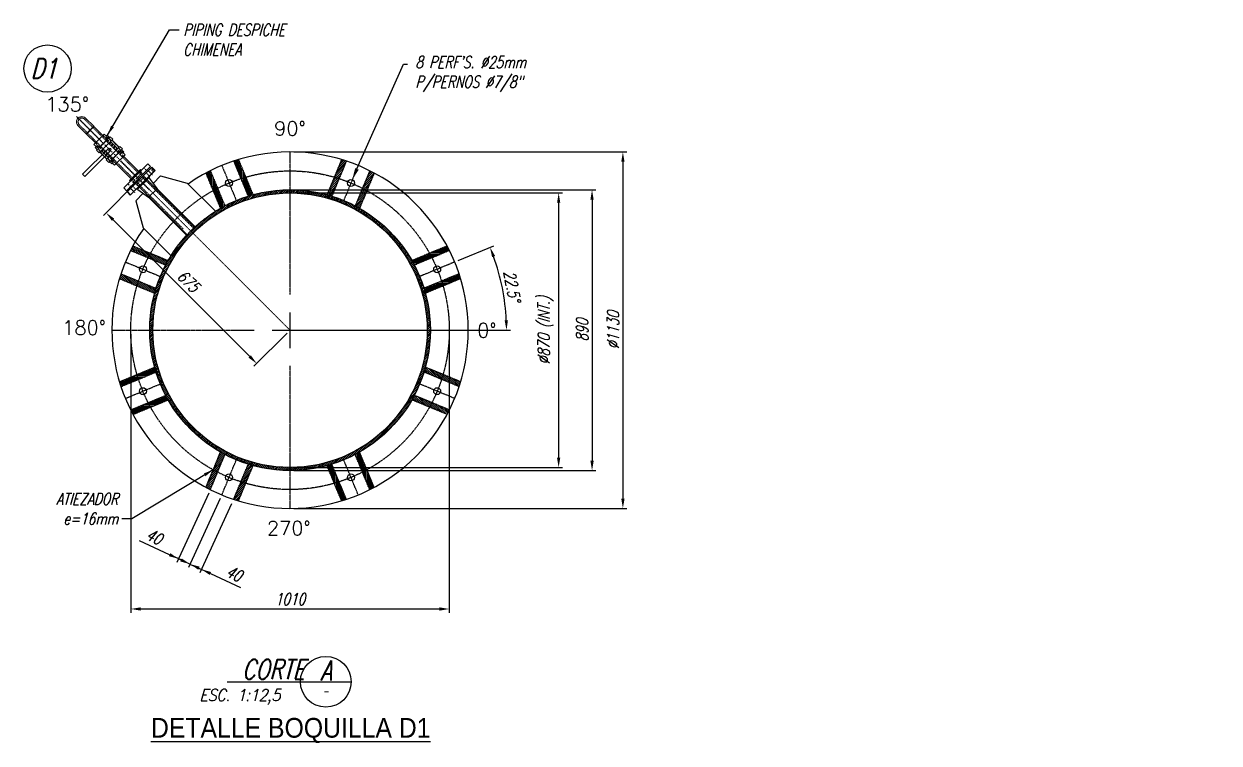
# Model space of a CAD drawing. Header units: inches. Extents: x -293597 to -232636, y -119329 to -80370.
# Drawn here: x -255480 to -251690, y -113653 to -111373 of the extents above; entities that cross this region are included whole.
import ezdxf
from ezdxf import colors
from ezdxf.entities.mleader import LeaderData, LeaderLine
from ezdxf.enums import TextEntityAlignment as Align
from ezdxf.math import Vec2, Vec3

# ---------------------------------------------------------------- set-up
doc = ezdxf.new("R2010")
doc.units = ezdxf.units.IN
doc.header["$MEASUREMENT"] = 0
doc.linetypes.add('CENTER', pattern=[2, 1.25, -0.25, 0.25, -0.25])
doc.linetypes.add('HIDDEN', pattern=[9.525, 6.35, -3.175])
for name, color, linetype in [('IA-ACHU', 1, 'Continuous'), ('IA-DIBUJO', 3, 'Continuous'), ('IA-DIM', 7, 'Continuous'), ('IA-EJES', 4, 'CENTER'), ('IA-SEGM', 1, 'HIDDEN'), ('IA-SIMBOLS', 2, 'Continuous'), ('IA-TEXT', 2, 'Continuous'), ('IA-TITLE', 6, 'Continuous'), ('IA-TRAZ', 8, 'Continuous')]:
    doc.layers.add(name, color=color, linetype=linetype)
doc.styles.add('ING-AMB', font='romans.shx', dxfattribs={"width": 0.75, "oblique": 15})
doc.styles.add('SALVADOR', font='ROMANS.SHX', dxfattribs={"width": 0.75, "oblique": 15})
doc.styles.get("Standard").update_dxf_attribs({"font": 'arial.ttf'})
doc.dimstyles.new('75', dxfattribs={"dimscale": 75, "dimtxt": 3, "dimasz": 2.5, "dimexe": 1, "dimexo": 1, "dimgap": 1, "dimtad": 1, "dimdec": 0, "dimzin": 0, "dimdsep": 46, "dimtxsty": 'ING-AMB', "dimcen": 0.1, "dimclrd": 7, "dimclre": 7, "dimclrt": 2, "dimadec": 0, "dimazin": 0, "dimtfac": 1, "dimtdec": 0, "dimtmove": 0, "dimatfit": 0, "dimfxl": 1, "dimtolj": 1, "dimtzin": 0, "dimarcsym": 0})

# ---------------------------------------------------------------- blocks, each defined once
blk = doc.blocks.new('CORTE')
blk.add_line((7.37, 0), (38.83, 0))
blk.add_circle((32.4, 0), 6.43)
at = {"style": 'SALVADOR', "oblique": 15, "width": 0.75}
blk.add_text('CORTE  ', height=5, dxfattribs=at).set_placement((32.2, 0.64), align=Align.RIGHT)
blk.add_attdef('N', text='', height=5, dxfattribs=at).set_placement((32.4, 0.35), align=Align.CENTER)
at = {"color": 2, "style": 'SALVADOR', "oblique": 15, "width": 0.75}
blk.add_attdef('REFER', text='', height=1.75, dxfattribs=at).set_placement((32.4, -3.34), align=Align.CENTER)
blk = doc.blocks.new('*D59')
at = {"color": 7, "lineweight": -2, "transparency": 16777216}
for p, q in [((-254102.3, -112123), (-253990.1, -112076.5)), ((-254623.4, -112344), (-253936.9, -112344))]:
    blk.add_line(p, q, dxfattribs=at)
blk.add_arc((-254635.9, -112344), 686.5, 2.6084, 19.8916, dxfattribs=at)
at = {"color": 7, "transparency": 16777216}
for points in [[(-253995.2, -112112.3), (-253985.5, -112108.6), (-254001.7, -112081.3)], [(-253944.9, -112312.7), (-253955.3, -112312.9), (-253949.4, -112344)]]:
    blk.add_solid(points, dxfattribs=at)
at = {"layer": 'Defpoints', "color": 0, "transparency": 16777216}
for p in [(-254113.8, -112127.8), (-254224.9, -112173.8), (-253955.3, -112254.4), (-255417.1, -112344), (-254635.9, -112344)]:
    blk.add_point(p, dxfattribs=at)
at = {"color": 2, "transparency": 16777216, "insert": (-253932, -112204), "char_height": 37.5, "attachment_point": 5, "rotation": 281.25, "style": 'ING-AMB'}
blk.add_mtext('\\A1;22.5°', dxfattribs=at)
blk = doc.blocks.new('*D60')
at = {"color": 7, "lineweight": -2, "transparency": 16777216}
for p, q in [((-254623.4, -111909), (-253771.6, -111909)), ((-253784.1, -111940.3), (-253784.1, -112747.8)), ((-254623.4, -112779), (-253771.6, -112779))]:
    blk.add_line(p, q, dxfattribs=at)
at = {"color": 7, "transparency": 16777216}
for points in [[(-253789.3, -111940.3), (-253778.9, -111940.3), (-253784.1, -111909)], [(-253789.3, -112747.8), (-253778.9, -112747.8), (-253784.1, -112779)]]:
    blk.add_solid(points, dxfattribs=at)
at = {"layer": 'Defpoints', "color": 0, "transparency": 16777216}
for p in [(-254635.9, -111909), (-254635.9, -112779), (-253784.1, -112779)]:
    blk.add_point(p, dxfattribs=at)
at = {"color": 2, "transparency": 16777216, "insert": (-253825.2, -112344), "char_height": 37.5, "attachment_point": 5, "rotation": 90, "style": 'ING-AMB'}
blk.add_mtext('\\A1;%%C870 (INT.)', dxfattribs=at)
blk = doc.blocks.new('*D61')
at = {"color": 7, "lineweight": -2, "transparency": 16777216}
for p, q in [((-254623.4, -111779), (-253567.9, -111779)), ((-253580.4, -111810.3), (-253580.4, -112877.8)), ((-254623.4, -112909), (-253567.9, -112909))]:
    blk.add_line(p, q, dxfattribs=at)
at = {"color": 7, "transparency": 16777216}
for points in [[(-253585.6, -111810.3), (-253575.1, -111810.3), (-253580.4, -111779)], [(-253585.6, -112877.8), (-253575.1, -112877.8), (-253580.4, -112909)]]:
    blk.add_solid(points, dxfattribs=at)
at = {"layer": 'Defpoints', "color": 0, "transparency": 16777216}
for p in [(-254635.9, -111779), (-254635.9, -112909), (-253580.4, -112909)]:
    blk.add_point(p, dxfattribs=at)
at = {"color": 2, "transparency": 16777216, "insert": (-253611.6, -112344), "char_height": 37.5, "attachment_point": 5, "rotation": 90, "style": 'ING-AMB'}
blk.add_mtext('\\A1;%%C1130', dxfattribs=at)
blk = doc.blocks.new('*U62')
at = {"layer": 'IA-ACHU'}
h = blk.add_hatch(dxfattribs=at)
h.set_pattern_fill('ANSI31', color=256, scale=35)
h.set_pattern_definition([(45, (253107.098, 111880.382), (-3.09359217, 3.09359217), [])])
h.paths.add_polyline_path([(-13.3, 72.3, 0.007106), (-28.6, 77.2), (-51.7, 21.5, -0.007957), (-36.4, 16.8)])
h.paths.add_polyline_path([(-36.4, 16.8, 0.007957), (-51.7, 21.5), (-74.8, -34.4, -0.009042), (-59.4, -38.9)])
h.paths.add_polyline_path([(74.8, 34.4, 0.007106), (60.6, 41.7), (37.6, -13.9, -0.007957), (51.8, -21.4)])
h.paths.add_polyline_path([(51.8, -21.4, 0.007957), (37.6, -13.9), (14.5, -69.5, -0.009042), (28.6, -77.2)])
blk = doc.blocks.new('*U63')
at = {"color": 0, "linetype": 'ByBlock', "lineweight": -2, "transparency": 16777216}
for p, rotation in [((-253491.2, -111880.4), 44.99999999999996), ((-252835.5, -112152), 315), ((-253762.8, -112152), 89.99999999999997), ((-253762.8, -112536.1), 135), ((-252835.5, -112536.1), 270), ((-253107.1, -112807.7), 225), ((-253491.2, -112807.7), 180)]:
    blk.add_blockref('*U62', p, dxfattribs=dict(at, rotation=rotation))
blk.add_blockref('*U62', (-253107.1, -111880.4), dxfattribs=at)
blk = doc.blocks.new('*D64')
at = {"color": 7, "lineweight": -2, "transparency": 16777216}
for p, q in [((-254893.8, -112860.8), (-254994.7, -113079.9)), ((-254857.4, -112877.5), (-254958.3, -113096.6)), ((-255017.8, -113055.5), (-255113.4, -113011.5)), ((-254953.1, -113085.3), (-254989.4, -113068.6)), ((-254924.7, -113098.4), (-254896.3, -113111.4))]:
    blk.add_line(p, q, dxfattribs=at)
at = {"color": 7, "transparency": 16777216}
for points in [[(-255015.7, -113050.8), (-255020, -113060.2), (-254989.4, -113068.6)], [(-254922.5, -113093.6), (-254926.9, -113103.1), (-254953.1, -113085.3)]]:
    blk.add_solid(points, dxfattribs=at)
at = {"layer": 'Defpoints', "color": 0, "transparency": 16777216}
for p in [(-254888.5, -112849.4), (-254852.2, -112866.1), (-254953.1, -113085.3)]:
    blk.add_point(p, dxfattribs=at)
at = {"color": 2, "transparency": 16777216, "insert": (-255066.7, -112998.6), "char_height": 37.5, "attachment_point": 5, "rotation": 335.2783, "style": 'ING-AMB'}
blk.add_mtext('\\A1;40', dxfattribs=at)
blk = doc.blocks.new('*D65')
at = {"color": 7, "lineweight": -2, "transparency": 16777216}
for p, q in [((-254857.4, -112877.5), (-254958.3, -113096.6)), ((-254821, -112894.2), (-254921.9, -113113.4)), ((-254981.5, -113072.2), (-255009.9, -113059.2)), ((-254953.1, -113085.3), (-254916.7, -113102)), ((-254888.3, -113115.1), (-254792.7, -113159.1))]:
    blk.add_line(p, q, dxfattribs=at)
at = {"color": 7, "transparency": 16777216}
for points in [[(-254979.3, -113067.5), (-254983.6, -113077), (-254953.1, -113085.3)], [(-254886.2, -113110.4), (-254890.5, -113119.8), (-254916.7, -113102)]]:
    blk.add_solid(points, dxfattribs=at)
at = {"layer": 'Defpoints', "color": 0, "transparency": 16777216}
for p in [(-254852.2, -112866.1), (-254815.8, -112882.9), (-254916.7, -113102)]:
    blk.add_point(p, dxfattribs=at)
at = {"color": 2, "transparency": 16777216, "insert": (-254813.3, -113115.3), "char_height": 37.5, "attachment_point": 5, "rotation": 335.2783, "style": 'ING-AMB'}
blk.add_mtext('\\A1;40', dxfattribs=at)
blk = doc.blocks.new('*U66')
at = {"layer": 'IA-EJES', "color": 0, "ltscale": 1.5, "transparency": 16777216}
for p, q in [((0, 113), (0, 565.12)), ((-565.12, 0), (-113, 0)), ((113, 0), (565.12, 0)), ((0, -565.12), (0, -113))]:
    blk.add_line(p, q, dxfattribs=at)
at = {"layer": 'IA-EJES', "color": 0, "linetype": 'Continuous', "ltscale": 1.5, "transparency": 16777216}
for p, q in [((0, -56.5), (0, 56.5)), ((-56.5, 0), (56.5, 0))]:
    blk.add_line(p, q, dxfattribs=at)
blk = doc.blocks.new('*D67')
at = {"color": 7, "lineweight": -2, "transparency": 16777216}
for p, q in [((-255140.9, -112356.5), (-255140.9, -113240.1)), ((-254130.9, -112356.5), (-254130.9, -113240.1)), ((-255109.7, -113227.6), (-254162.2, -113227.6))]:
    blk.add_line(p, q, dxfattribs=at)
at = {"color": 7, "transparency": 16777216}
for points in [[(-255109.7, -113222.4), (-255109.7, -113232.8), (-255140.9, -113227.6)], [(-254162.2, -113222.4), (-254162.2, -113232.8), (-254130.9, -113227.6)]]:
    blk.add_solid(points, dxfattribs=at)
at = {"layer": 'Defpoints', "color": 0, "transparency": 16777216}
for p in [(-255140.9, -112344), (-254130.9, -112344), (-254130.9, -113227.6)]:
    blk.add_point(p, dxfattribs=at)
at = {"color": 2, "transparency": 16777216, "insert": (-254635.9, -113196.3), "char_height": 37.5, "attachment_point": 5, "style": 'ING-AMB'}
blk.add_mtext('\\A1;1010', dxfattribs=at)
blk = doc.blocks.new('*D76')
at = {"color": 7, "lineweight": -2, "transparency": 16777216}
for p, q in [((-255122.3, -111875.3), (-255227.9, -111980.9)), ((-255196.9, -111994.2), (-254763.6, -112427.5)), ((-254644.8, -112352.9), (-254750.3, -112458.4))]:
    blk.add_line(p, q, dxfattribs=at)
at = {"color": 7, "transparency": 16777216}
for points in [[(-255193.2, -111990.5), (-255200.6, -111997.8), (-255219, -111972.1)], [(-254759.9, -112423.8), (-254767.3, -112431.2), (-254741.5, -112449.6)]]:
    blk.add_solid(points, dxfattribs=at)
at = {"layer": 'Defpoints', "color": 0, "transparency": 16777216}
for p in [(-255113.4, -111866.5), (-254635.9, -112344), (-254741.5, -112449.6)]:
    blk.add_point(p, dxfattribs=at)
at = {"color": 2, "transparency": 16777216, "insert": (-254958.2, -112188.7), "char_height": 37.5, "attachment_point": 5, "rotation": 315, "style": 'ING-AMB'}
blk.add_mtext('\\A1;675', dxfattribs=at)
blk = doc.blocks.new('EJE')
blk.add_circle((0, 6), 6)
at = {"style": 'SALVADOR', "oblique": 15, "width": 0.75}
blk.add_attdef('N', text='', height=5, dxfattribs=at).set_placement((0, 6), align=Align.MIDDLE)
blk = doc.blocks.new('*D148')
at = {"color": 7, "lineweight": -2, "transparency": 16777216}
for p, q in [((-254623.4, -111899), (-253665.7, -111899)), ((-253678.2, -111930.3), (-253678.2, -112757.8)), ((-254623.4, -112789), (-253665.7, -112789))]:
    blk.add_line(p, q, dxfattribs=at)
at = {"color": 7, "transparency": 16777216}
for points in [[(-253683.4, -111930.3), (-253673, -111930.3), (-253678.2, -111899)], [(-253683.4, -112757.8), (-253673, -112757.8), (-253678.2, -112789)]]:
    blk.add_solid(points, dxfattribs=at)
at = {"layer": 'Defpoints', "color": 0, "transparency": 16777216}
for p in [(-254635.9, -111899), (-254635.9, -112789), (-253678.2, -112789)]:
    blk.add_point(p, dxfattribs=at)
at = {"color": 2, "transparency": 16777216, "insert": (-253709.4, -112344), "char_height": 37.5, "attachment_point": 5, "rotation": 90, "style": 'ING-AMB'}
blk.add_mtext('\\A1;890', dxfattribs=at)

msp = doc.modelspace()

# ---------------------------------------------------------------- hatches: boundary and pattern name
at = {"layer": 'IA-ACHU'}
h = msp.add_hatch(dxfattribs=at)
h.set_pattern_fill('ANSI31', color=256, scale=35)
h.set_pattern_definition([(45, (5651.792, -4156.8372), (-3.09359217, 3.09359217), [])])
h.paths.add_polyline_path([(-254635.91, -111899.02), (-254635.91, -111909.02, -0.4142136), (-254200.91, -112344.02, -0.4142136), (-254635.91, -112779.02), (-254635.91, -112789.02, 0.4142136), (-254190.91, -112344.02, 0.4142136)])
h.paths.add_polyline_path([(-254635.91, -111909.02), (-254635.91, -111899.02, 0.4142136), (-255080.91, -112344.02, 0.4142136), (-254635.91, -112789.02), (-254635.91, -112779.02, -0.4142136), (-255070.91, -112344.02, -0.4142136)])

# ---------------------------------------------------------------- linework, layer by layer
at = {"color": 3, "linetype": 'Continuous', "lineweight": 15}
for p, q in [((-255258.49, -111697.74), (-255284.59, -111671.6)), ((-255282.15, -111721.53), (-255308.34, -111695.35)), ((-255281.38, -111722.27), (-255257.67, -111698.56)), ((-255281.38, -111722.27), (-255253.14, -111750.5)), ((-255269.52, -111710.41), (-255280.6, -111721.49)), ((-255258.48, -111699.36), (-255269.52, -111710.41)), ((-255224.85, -111722.22), (-255257.72, -111755.08)), ((-255229.43, -111726.8), (-255257.67, -111698.56)), ((-255218.16, -111728.91), (-255224.85, -111722.22)), ((-255215.47, -111726.21), (-255219.96, -111730.7)), ((-255208.73, -111732.95), (-255215.47, -111726.21)), ((-255257.72, -111755.08), (-255251.03, -111761.78)), ((-255249.23, -111759.98), (-255253.72, -111764.47)), ((-255253.72, -111764.47), (-255246.99, -111771.2)), ((-255242.5, -111766.71), (-255249.23, -111759.98)), ((-255210.98, -111735.19), (-255244.74, -111768.96)), ((-255202.76, -111743.41), (-255236.53, -111777.18)), ((-255219.96, -111730.7), (-255213.22, -111737.44)), ((-255180.31, -111765.86), (-255214.08, -111799.63)), ((-255206.49, -111730.7), (-255210.98, -111735.19)), ((-255202.76, -111743.41), (-255210.98, -111735.19)), ((-255198.27, -111738.92), (-255206.49, -111730.7)), ((-255205.01, -111745.66), (-255182.56, -111768.11)), ((-255198.27, -111738.92), (-255202.76, -111743.41)), ((-255178.07, -111763.62), (-255200.52, -111741.16)), ((-255175.82, -111761.37), (-255180.31, -111765.86)), ((-255172.09, -111774.08), (-255180.31, -111765.86)), ((-255167.6, -111769.59), (-255175.82, -111761.37)), ((-255244.74, -111768.96), (-255249.23, -111773.45)), ((-255241.02, -111781.67), (-255249.23, -111773.45)), ((-255236.53, -111777.18), (-255244.74, -111768.96)), ((-255236.53, -111777.18), (-255241.02, -111781.67)), ((-255238.77, -111779.42), (-255216.32, -111801.87)), ((-255211.83, -111797.38), (-255234.28, -111774.93)), ((-255214.08, -111799.63), (-255218.57, -111804.12)), ((-255218.57, -111804.12), (-255210.35, -111812.33)), ((-255205.86, -111807.84), (-255214.08, -111799.63)), ((-255205.86, -111807.84), (-255172.09, -111774.08)), ((-255191.98, -111820.82), (-255159.12, -111787.95)), ((-255174.34, -111776.32), (-255167.6, -111783.06)), ((-255172.09, -111774.08), (-255167.6, -111769.59)), ((-255163.11, -111778.57), (-255169.85, -111771.83)), ((-255167.6, -111783.06), (-255163.11, -111778.57)), ((-255159.12, -111787.95), (-255165.81, -111781.26)), ((-255115.74, -111840.49), (-255163.7, -111792.53)), ((-255210.35, -111812.33), (-255205.86, -111807.84)), ((-255208.1, -111810.09), (-255201.37, -111816.82)), ((-255196.88, -111812.33), (-255203.61, -111805.6)), ((-255201.37, -111816.82), (-255196.88, -111812.33)), ((-255198.67, -111814.13), (-255191.98, -111820.82)), ((-255187.4, -111816.24), (-255139.45, -111864.2)), ((-255163.42, -111892.85), (-255087.09, -111816.51)), ((-255078.16, -111825.45), (-255154.49, -111901.78)), ((-255110.17, -111834.92), (-255145.01, -111869.77)), ((-255107.83, -111837.26), (-255110.17, -111834.92)), ((-255078.16, -111825.45), (-255087.09, -111816.51)), ((-255145.01, -111869.77), (-255142.68, -111872.1)), ((-255163.42, -111892.85), (-255154.49, -111901.78))]:
    msp.add_line(p, q, dxfattribs=at)
at = {"color": 3, "linetype": 'Continuous', "lineweight": 15, "flags": 128}
for points in [[(-255282.15, -111721.53), (-255282.15, -111721.53), (-255282.01, -111721.38), (-255281.47, -111720.85), (-255280.41, -111719.77), (-255279.64, -111718.99), (-255278.68, -111718.03), (-255276.41, -111715.73), (-255274.14, -111713.44), (-255272.07, -111711.37), (-255270.32, -111709.61)], [(-255282.15, -111721.53), (-255281.38, -111721.51), (-255280.6, -111721.49)], [(-255270.32, -111709.61), (-255268.21, -111707.49), (-255266.11, -111705.39), (-255264.1, -111703.38), (-255262.28, -111701.55), (-255260.72, -111699.99), (-255259.52, -111698.79), (-255258.76, -111698.02), (-255258.49, -111697.75)], [(-255258.47, -111699.36), (-255258.48, -111698.56), (-255258.49, -111697.75)]]:
    msp.add_lwpolyline(points, dxfattribs=at)
at = {"color": 3, "linetype": 'Continuous', "lineweight": 15}
msp.add_lwpolyline([(-255211.79, -111768.15), (-255293.57, -111849.93), (-255286.64, -111856.86), (-255204.86, -111775.08)], close=True, dxfattribs=at)
msp.add_circle((-255208.3, -111771.63), 4.93, dxfattribs=at)
msp.add_arc((-255296.46, -111683.47), 16.79, 44.9114, 225.00269, dxfattribs=at)
at = {"layer": 'IA-DIBUJO'}
for p, q in [((-255152.69, -111905.73), (-255074.2, -111827.24)), ((-255142.44, -111915.99), (-255063.95, -111837.5)), ((-255063.95, -111837.5), (-255074.2, -111827.24)), ((-254938.82, -112017.6), (-255089.32, -111867.11)), ((-255082.27, -111861.82), (-255057.59, -111895.48)), ((-255069.85, -111878.75), (-255046.27, -111855.17)), ((-255046.27, -111855.17), (-254962.24, -111877.69)), ((-254872.69, -111967.24), (-254962.24, -111877.69)), ((-255142.44, -111915.99), (-255152.69, -111905.73)), ((-255124.76, -111933.66), (-255101.18, -111910.08)), ((-255118.12, -111897.66), (-255084.46, -111922.35)), ((-255112.83, -111890.62), (-254962.11, -112041.33)), ((-255084.46, -111922.35), (-255057.59, -111895.48)), ((-254936.86, -112016.21), (-255057.59, -111895.48)), ((-255124.76, -111933.66), (-255101.73, -112019.63)), ((-254963.73, -112043.08), (-255084.46, -111922.35)), ((-255013.24, -112108.12), (-255101.73, -112019.63))]:
    msp.add_line(p, q, dxfattribs=at)
for centre, radius in [((-254829.17, -111877.46), 11), ((-254442.66, -111877.46), 11), ((-254635.91, -112344.02), 445), ((-254635.91, -112344.02), 435), ((-255102.47, -112150.77), 11), ((-254169.36, -112150.77), 11), ((-255102.47, -112537.28), 11), ((-254169.36, -112537.28), 11), ((-254829.17, -112810.58), 11), ((-254442.66, -112810.58), 11)]:
    msp.add_circle(centre, radius, dxfattribs=at)
for centre, radius, start, end in [((-254635.91, -112344.02), 565, 145.19455, 124.90847), ((-255078.24, -111858.86), 5, 135, 216.25384), ((-255121.08, -111901.7), 5, 53.74616, 135)]:
    msp.add_arc(centre, radius, start, end, dxfattribs=at)
at = {"layer": 'IA-EJES', "ltscale": 3}
msp.add_line((-255080.99, -111898.94), (-255313.34, -111666.6), dxfattribs=at)
at = {"layer": 'IA-EJES', "lineweight": 15, "ltscale": 0.25}
for p, q in [((-255088.91, -111834.88), (-255071.73, -111852.06)), ((-254635.91, -112344.02), (-255113.45, -111866.49)), ((-255145.06, -111891.03), (-255127.87, -111908.21))]:
    msp.add_line(p, q, dxfattribs=at)
at = {"layer": 'IA-EJES'}
for p, q in [((-255075.12, -111848.67), (-255085.38, -111838.42)), ((-255131.27, -111904.81), (-255141.52, -111894.56))]:
    msp.add_line(p, q, dxfattribs=at)
at = {"layer": 'IA-EJES', "ltscale": 1.5}
for p, q in [((-254852.18, -111821.91), (-254806.15, -111933.05)), ((-254419.65, -111821.91), (-254465.68, -111933.05)), ((-255158.03, -112127.75), (-255046.89, -112173.79)), ((-254113.8, -112127.75), (-254224.94, -112173.79)), ((-255158.03, -112560.29), (-255046.89, -112514.25)), ((-254113.8, -112560.29), (-254224.94, -112514.25)), ((-254852.18, -112866.14), (-254806.15, -112755)), ((-254419.65, -112866.14), (-254465.68, -112755))]:
    msp.add_line(p, q, dxfattribs=at)
msp.add_circle((-254635.91, -112344.02), 505, dxfattribs=at)
at = {"layer": 'IA-SEGM', "ltscale": 0.3}
for p, q in [((-255111.05, -111851.61), (-255287.99, -111674.67)), ((-255305.27, -111691.95), (-255128.33, -111868.89))]:
    msp.add_line(p, q, dxfattribs=at)
at = {"layer": 'IA-SEGM'}
for p, q in [((-255163.7, -111792.53), (-255229.43, -111726.8)), ((-255216.41, -111739.64), (-255229.34, -111726.71)), ((-255211.43, -111735.64), (-255218.16, -111728.91)), ((-255253.23, -111750.59), (-255240.3, -111763.53)), ((-255253.14, -111750.5), (-255187.4, -111816.24)), ((-255251.03, -111761.78), (-255244.29, -111768.51)), ((-255240.3, -111763.53), (-255216.41, -111739.64)), ((-255237.77, -111761), (-255197.9, -111800.87)), ((-255179.06, -111782.03), (-255218.93, -111742.16)), ((-255202.76, -111743.41), (-255210.98, -111735.19)), ((-255193.11, -111749.47), (-255200.96, -111741.61)), ((-255192.66, -111749.02), (-255193.11, -111749.47)), ((-255189.64, -111753.53), (-255190.28, -111752.9)), ((-255186.37, -111756.21), (-255185.92, -111755.76)), ((-255178.51, -111764.06), (-255186.37, -111756.21)), ((-255172.09, -111774.08), (-255180.31, -111765.86)), ((-255236.53, -111777.18), (-255244.74, -111768.96)), ((-255238.32, -111778.97), (-255215.87, -111801.42)), ((-255205.86, -111807.84), (-255214.08, -111799.63)), ((-255176.54, -111779.51), (-255200.43, -111803.4)), ((-255200.43, -111803.4), (-255187.49, -111816.33)), ((-255163.61, -111792.44), (-255176.54, -111779.51)), ((-255165.81, -111781.26), (-255172.54, -111774.53)), ((-255205.41, -111807.39), (-255198.67, -111814.13)), ((-255107.84, -111848.39), (-255115.74, -111840.49)), ((-255104.11, -111851.4), (-255115.38, -111840.13)), ((-255111.01, -111840.44), (-255102.08, -111849.37)), ((-255090.94, -111838.24), (-255099.88, -111829.3)), ((-255150.64, -111880.06), (-255141.7, -111888.99)), ((-255139.8, -111864.56), (-255128.53, -111875.83)), ((-255130.57, -111877.86), (-255139.5, -111868.92)), ((-255139.45, -111864.2), (-255131.54, -111872.1)), ((-255131.54, -111872.1), (-255107.84, -111848.39))]:
    msp.add_line(p, q, dxfattribs=at)
at = {"layer": 'IA-SEGM', "ltscale": 0.2}
for p, q in [((-254799.44, -111802.9), (-254753.29, -111914.31)), ((-254472.39, -111802.9), (-254518.71, -111914.73)), ((-254888.6, -111838.51), (-254842.56, -111949.65)), ((-254814.69, -111807.9), (-254768.65, -111919.04)), ((-254457.14, -111807.9), (-254503.27, -111919.25)), ((-254383.29, -111838.65), (-254433.2, -111959.14)), ((-255122.29, -111875.33), (-254973.68, -112023.93)), ((-255104.61, -111857.65), (-254941.61, -112020.64)), ((-254902.91, -111845.76), (-254856.77, -111957.17)), ((-254369.03, -111846.03), (-254419.1, -111966.91)), ((-255141.42, -112091.34), (-255030.28, -112137.37)), ((-255134.17, -112077.02), (-255022.76, -112123.17)), ((-254137.66, -112077.02), (-254249.07, -112123.17)), ((-254130.4, -112091.34), (-254241.55, -112137.37)), ((-255177.03, -112180.5), (-255065.62, -112226.65)), ((-255172.04, -112165.25), (-255060.9, -112211.28)), ((-254099.79, -112165.25), (-254210.93, -112211.28)), ((-254094.8, -112180.5), (-254206.21, -112226.65)), ((-255177.03, -112507.55), (-255065.62, -112461.4)), ((-255172.04, -112522.8), (-255060.9, -112476.76)), ((-254099.79, -112522.8), (-254210.93, -112476.76)), ((-254094.8, -112507.55), (-254206.21, -112461.4)), ((-255141.42, -112596.71), (-255030.28, -112550.67)), ((-254130.4, -112596.71), (-254241.55, -112550.67)), ((-255134.17, -112611.02), (-255022.76, -112564.87)), ((-254137.66, -112611.02), (-254249.07, -112564.87)), ((-254902.91, -112842.28), (-254856.77, -112730.87)), ((-254888.6, -112849.53), (-254842.56, -112738.39)), ((-254383.23, -112849.53), (-254429.27, -112738.39)), ((-254368.92, -112842.28), (-254415.06, -112730.87)), ((-254814.69, -112880.15), (-254768.65, -112769)), ((-254799.44, -112885.14), (-254753.29, -112773.73)), ((-254472.39, -112885.14), (-254518.54, -112773.73)), ((-254457.14, -112880.15), (-254503.18, -112769))]:
    msp.add_line(p, q, dxfattribs=at)
at = {"layer": 'IA-SEGM', "ltscale": 0.5}
for p, q in [((-255078.66, -111831.7), (-255068.55, -111841.81)), ((-255113.47, -111891.26), (-255125.84, -111878.88)), ((-255121.7, -111881.82), (-255098.12, -111858.23)), ((-255117.79, -111877.9), (-255108.95, -111886.74)), ((-255093.2, -111870.99), (-255102.04, -111862.15)), ((-255088.68, -111866.47), (-255101.06, -111854.1)), ((-255089.28, -111867.07), (-255098.12, -111858.23)), ((-255092.09, -111845.13), (-255081.98, -111855.25)), ((-255134.8, -111887.84), (-255124.69, -111897.95)), ((-255121.7, -111881.82), (-255112.86, -111890.65))]:
    msp.add_line(p, q, dxfattribs=at)
at = {"layer": 'IA-SEGM', "flags": 128}
msp.add_lwpolyline([(-255270.3, -111709.59), (-255270.35, -111709.65), (-255272.1, -111711.39), (-255274.16, -111713.46)], dxfattribs=at)
at = {"layer": 'IA-SEGM', "ltscale": 0.3}
msp.add_arc((-255296.16, -111683.78), 12.23, 46.92676, 221.8907, dxfattribs=at)
at = {"layer": 'IA-SEGM'}
for centre, radius, start, end in [((-255170.95, -111734.12), 26.95, 214.71697, 224.89702), ((-255171.11, -111734.15), 26.82, 225.0783, 235.30771)]:
    msp.add_arc(centre, radius, start, end, dxfattribs=at)
at = {"layer": 'IA-TRAZ'}
for p, q in [((-255075.3, -111828.34), (-255151.6, -111904.64)), ((-255141.48, -111914.75), (-255065.19, -111838.45)), ((-255065.19, -111838.45), (-255075.3, -111828.34)), ((-255118.46, -111896.25), (-255083.68, -111861.47)), ((-255089.32, -111867.11), (-255112.83, -111890.62)), ((-255083.68, -111861.47), (-255085.36, -111858.62)), ((-255141.48, -111914.75), (-255151.6, -111904.64)), ((-255118.46, -111896.25), (-255121.31, -111894.58))]:
    msp.add_line(p, q, dxfattribs=at)

# ---------------------------------------------------------------- block references
msp.add_blockref('*U63', (-1336.77, 0))
at = {"layer": 'IA-EJES', "ltscale": 1.5}
msp.add_blockref('*U66', (-254635.91, -112344.02), dxfattribs=at)
at = {"layer": 'IA-SIMBOLS'}
ref = msp.add_blockref('EJE', (-255404.79, -111589.62), dxfattribs=dict(at, xscale=12.5, yscale=12.5, zscale=12.5))
ref.add_attrib('N', 'D1', dxfattribs={"layer": '0', "height": 62.5, "style": 'SALVADOR', "oblique": 15, "width": 0.75}).set_placement((-255416.78, -111514.62), align=Align.MIDDLE)
at = {"layer": 'IA-TITLE', "xscale": 12.5, "yscale": 12.5, "zscale": 12.5}
msp.add_blockref('CORTE', (-254927.37, -113458.23), dxfattribs=at).add_auto_attribs({'N': 'A', 'REFER': '-'})

# ---------------------------------------------------------------- texts
at = {"color": 6, "width": 0.9}
msp.add_text('%%UDETALLE BOQUILLA D1', height=62.5, dxfattribs=at).set_placement((-254633.65, -113612.31), align=Align.MIDDLE)
at = {"color": 2, "insert": (-254974.76, -111373.24), "char_height": 37.5, "width": 775.5101, "attachment_point": 1, "style": 'ING-AMB'}
msp.add_mtext('PIPING DESPICHE \\PCHIMENEA', dxfattribs=at)
at = {"color": 2, "insert": (-255181.24, -112960.18), "char_height": 37.5, "attachment_point": 9, "style": 'ING-AMB'}
msp.add_mtext('\\A1;ATIEZADOR\\Pe=16mm', dxfattribs=at)
at = {"layer": 'IA-DIM', "color": 2, "style": 'ING-AMB'}
for s, p in [('180%%D', (-255358.13, -112358.39)), ('0%%D', (-254042.36, -112366.9))]:
    msp.add_text(s, height=45, dxfattribs=at).set_placement(p)
at = {"layer": 'IA-TEXT', "style": 'ING-AMB'}
for s, p in [('135%%D', (-255411.9, -111650.36)), ('90%%D', (-254686.18, -111727.26)), ('270%%D', (-254709.08, -112994.1))]:
    msp.add_text(s, height=45, dxfattribs=at).set_placement(p)
at = {"layer": 'IA-TEXT', "insert": (-254795.42, -113481.63), "char_height": 37.5, "width": 509.7528, "attachment_point": 2, "style": 'ING-AMB'}
msp.add_mtext('{\\W0.9;\\T0.95;ESC. 1:12,5}', dxfattribs=at)

# ---------------------------------------------------------------- dimensions: what is measured, and where the dimension line sits
for base, p1, p2, text, picture, middle in [((-253580.36, -112909.02), (-254635.91, -111779.02), (-254635.91, -112909.02), '%%C<>', '*D61', (-253611.61, -112344.02)), ((-253784.12, -112779.02), (-254635.91, -111909.02), (-254635.91, -112779.02), '%%C<> (INT.)', '*D60', (-253825.19, -112344.02))]:
    dim = msp.add_linear_dim(base=base, p1=p1, p2=p2, angle=90, text=text, dimstyle='75', override={"dimscale": 12.5})
    dim.commit()
    dim.dimension.update_dxf_attribs({"geometry": picture, "text_midpoint": middle})
dim = msp.add_aligned_dim(p1=(-255113.45, -111866.49), p2=(-254635.91, -112344.02), distance=-149.3, dimstyle='75', override={"dimscale": 12.5})
dim.commit()
dim.dimension.update_dxf_attribs({"geometry": '*D76', "text_midpoint": (-254958.15, -112188.73)})
dim = msp.add_linear_dim(base=(-253678.2, -112789.02), p1=(-254635.91, -111899.02), p2=(-254635.91, -112789.02), angle=90, dimstyle='75', override={"dimscale": 12.5})
dim.commit()
dim.dimension.update_dxf_attribs({"geometry": '*D148', "text_midpoint": (-253709.45, -112344.02)})
dim = msp.add_angular_dim_2l(base=(-253955.29, -112254.42), line1=((-255417.12, -112344.02), (-254635.91, -112344.02)), line2=((-254113.8, -112127.75), (-254224.94, -112173.79)), dimstyle='75', override={"dimscale": 12.5, "dimadec": 1})
dim.commit()
dim.dimension.update_dxf_attribs({"geometry": '*D59', "text_midpoint": (-253931.96, -112204)})
dim = msp.add_linear_dim(base=(-254130.91, -113227.57), p1=(-255140.91, -112344.02), p2=(-254130.91, -112344.02), dimstyle='75', override={"dimscale": 12.5})
dim.commit()
dim.dimension.update_dxf_attribs({"geometry": '*D67', "text_midpoint": (-254635.91, -113196.32)})
for base, p1, p2, picture, middle in [((-254953.08, -113085.29), (-254888.54, -112849.4), (-254852.18, -112866.14), '*D64', (-255079.82, -113026.94)), ((-254916.72, -113102.03), (-254852.18, -112866.14), (-254815.82, -112882.88), '*D65', (-254826.35, -113143.64))]:
    dim = msp.add_linear_dim(base=base, p1=p1, p2=p2, angle=335.27829, dimstyle='75', override={"dimscale": 12.5})
    dim.commit()
    dim.dimension.update_dxf_attribs({"geometry": picture, "text_midpoint": middle, "dimtype": 161})

# ---------------------------------------------------------------- leaders
at = {"annotation_type": 0, "has_hookline": 1}
for points, hookline_direction, text_width in [([(-255214.71, -111725.46), (-255018.51, -111391.99), (-254987.26, -111391.99)], 0, 367.64), ([(-254879.72, -112786.27), (-255137.49, -112941.43), (-255168.74, -112941.43)], 1, 221.08)]:
    msp.add_leader(points, dimstyle='75', override={"dimscale": 12.5, "dimgap": 1, "dimtad": 0}, dxfattribs=dict(at, hookline_direction=hookline_direction, text_width=text_width))
at = {"layer": 'IA-DIM', "ltscale": 0.5}
ml = msp.add_multileader_mtext('Standard', dxfattribs=at)
ml.set_content('\\A1;8 PERF\'S. %%C25mm\\PP/PERNOS %%C7/8"', color=2, style='ING-AMB')
ml.set_leader_properties(color=7)
ml.build(insert=Vec2(0, 0))
ml.multileader.update_dxf_attribs({"dogleg_length": 1, "arrow_head_size": 37.5, "scale": 12.5})
ctx = ml.context
ctx.base_point, ctx.scale, ctx.char_height, ctx.arrow_head_size, ctx.landing_gap_size, ctx.plane_origin = Vec3(-254263.43, -111500.64), 12.5, 37.5, 37.5, 25, Vec3(-253941.57, -111232.31)
notes = []
notes.append((ctx, [(0, (1, 1, 0), (-254275.93, -111500.64), (1, 0), 12.5, [(0, [(-254438.87, -111867.14)], 0, [])])]))
ctx.mtext.insert, ctx.mtext.width, ctx.mtext.defined_height, ctx.mtext.flow_direction = Vec3(-254238.43, -111475.64), 1728.2239, 835.54, 5
for ctx, leaders in notes:
    for number, flags, end, landing, length, lines in leaders:
        leader = LeaderData()
        leader.index, (leader.has_last_leader_line, leader.has_dogleg_vector, leader.attachment_direction) = number, flags
        leader.last_leader_point, leader.dogleg_vector, leader.dogleg_length = Vec3(end), Vec3(landing), length
        for number, points, colour, breaks in lines:
            line = LeaderLine()
            line.index, line.vertices, line.color, line.breaks = number, Vec3.list(points), colors.encode_raw_color(colour), breaks
            leader.lines.append(line)
        ctx.leaders.append(leader)

doc.saveas('drawing.dxf')
